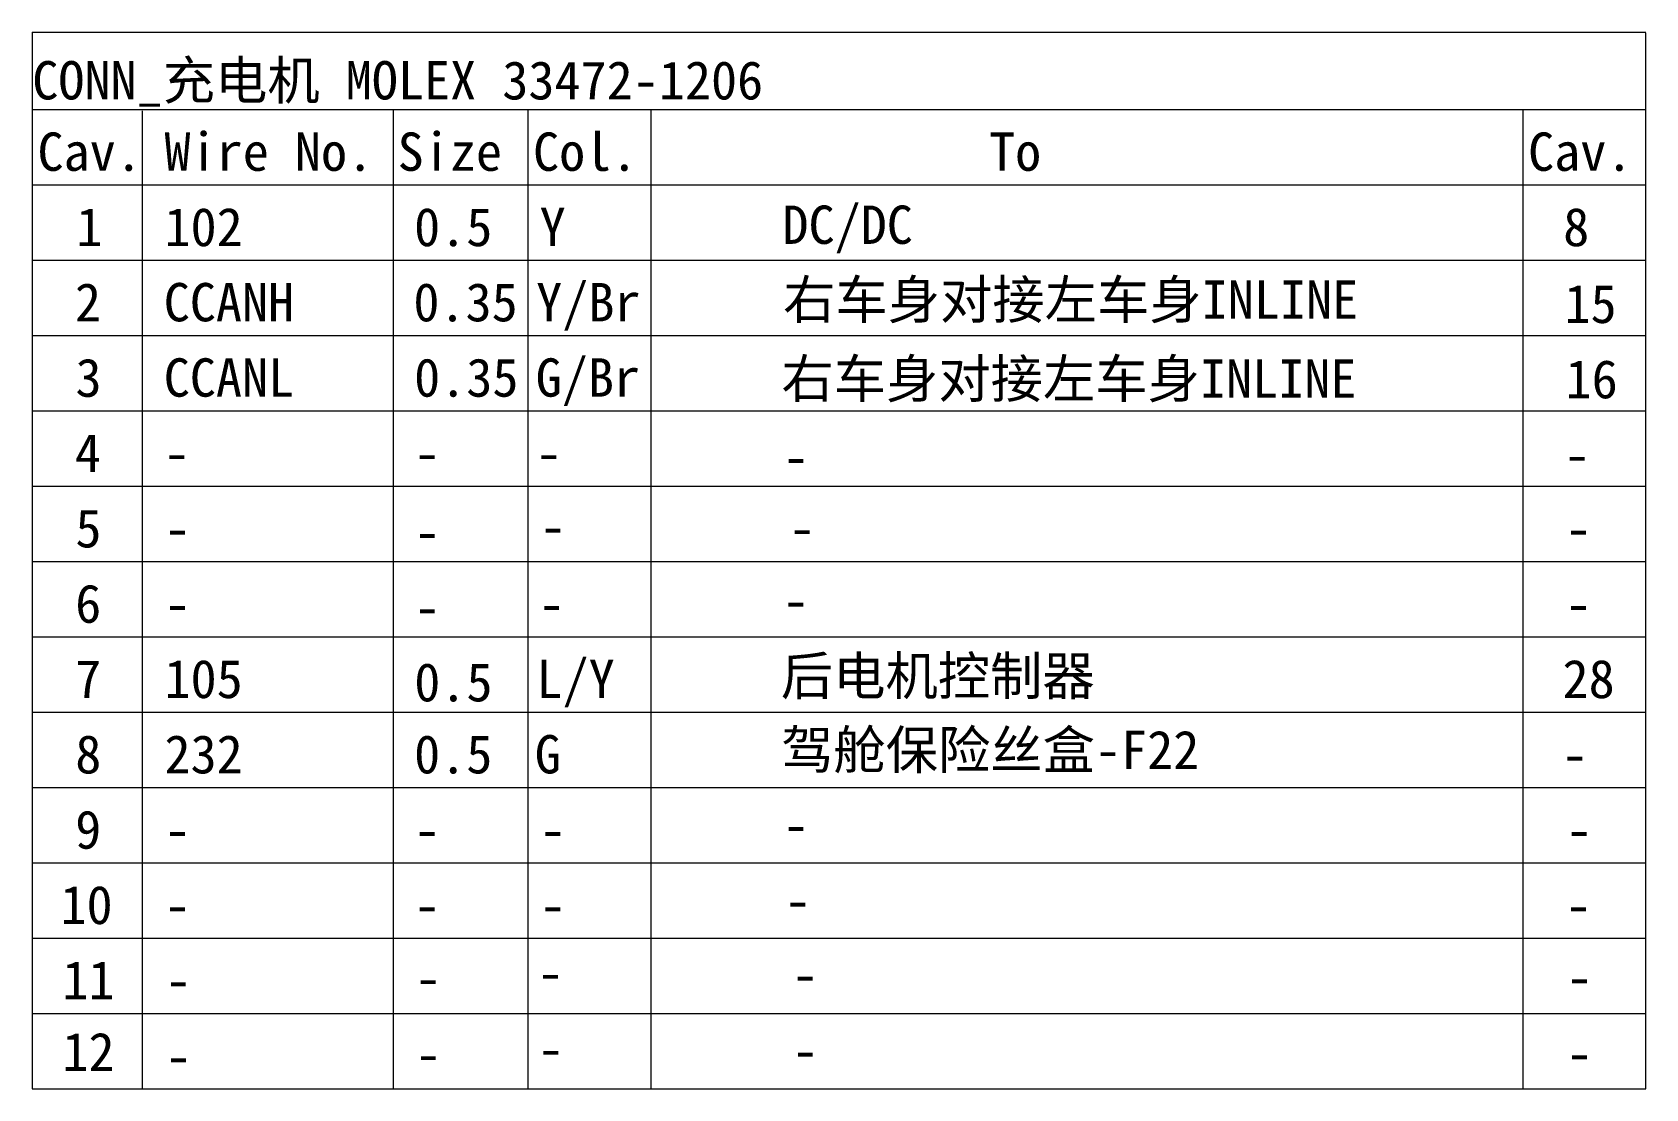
# Model space of a CAD drawing. Header units: millimetres. Extents: x 17 to 3784, y 12 to 1382.
# Drawn here: x 2084.8 to 2138, y 965.1 to 1000 of the extents above; entities that cross this region are included whole.
import ezdxf

# ---------------------------------------------------------------- set-up
doc = ezdxf.new("R2010")
doc.units = ezdxf.units.MM
doc.styles.add('FangSong_GB2312_Style', font='simfang.ttf')

msp = doc.modelspace()

# ---------------------------------------------------------------- linework, layer by layer
at = {"color": 7, "linetype": 'Continuous', "lineweight": 13}
for points in [[(2084.789, 999.987), (2138.026, 999.987)], [(2084.789, 999.987), (2084.789, 965.125)], [(2138.017, 999.972), (2138.017, 965.125)], [(2084.789, 997.437), (2138.026, 997.437)], [(2088.413, 997.397), (2088.413, 965.125)], [(2096.692, 997.437), (2096.692, 965.125)], [(2101.14, 997.437), (2101.14, 965.125)], [(2105.195, 997.437), (2105.195, 965.125)], [(2133.971, 997.437), (2133.971, 965.125)], [(2084.789, 994.951), (2138.026, 994.951)], [(2084.789, 992.466), (2138.026, 992.466)], [(2084.789, 989.98), (2138.026, 989.98)], [(2084.789, 987.495), (2138.026, 987.495)], [(2084.789, 985.009), (2138.026, 985.009)], [(2084.789, 982.523), (2138.026, 982.523)], [(2084.789, 980.038), (2138.026, 980.038)], [(2084.789, 975.067), (2138.026, 975.067)], [(2084.789, 972.581), (2138.026, 972.581)], [(2084.789, 970.096), (2138.026, 970.096)], [(2084.789, 967.61), (2138.026, 967.61)], [(2084.789, 965.125), (2138.026, 965.125)]]:
    msp.add_lwpolyline(points, dxfattribs=at)
at = {"color": 0, "linetype": 'Continuous', "lineweight": 13}
msp.add_lwpolyline([(2084.789, 977.552), (2138.026, 977.552)], dxfattribs=at)

# ---------------------------------------------------------------- texts
at = {"color": 7, "linetype": 'Continuous', "style": 'FangSong_GB2312_Style'}
for s, height, p in [('CONN_充电机 MOLEX 33472-1206', 1.26546, (2084.789, 997.77)), ('Cav.', 1.2655, (2084.961, 995.415)), ('Wire No.', 1.2655, (2089.151, 995.415)), ('Size', 1.2655, (2096.844, 995.415)), ('Col.', 1.2655, (2101.312, 995.415)), ('To', 1.2655, (2116.358, 995.415)), ('Cav.', 1.2655, (2134.143, 995.415)), ('1', 1.265, (2086.245, 992.929)), ('102', 1.2655, (2089.151, 992.929)), ('0.5', 1.2655, (2097.388, 992.929)), ('Y', 1.265, (2101.529, 992.929)), ('DC/DC', 1.2655, (2109.54, 993.004)), ('8', 1.265, (2135.302, 992.929)), ('Y/Br', 1.2655, (2101.415, 990.448)), ('右车身对接左车身INLINE', 1.26546, (2109.564, 990.535)), ('2', 1.265, (2086.197, 990.444)), ('CCANH', 1.2655, (2089.126, 990.448)), ('0.35', 1.2655, (2097.363, 990.448)), ('15', 1.2655, (2135.344, 990.393)), ('3', 1.265, (2086.216, 987.958)), ('CCANL', 1.2655, (2089.126, 987.962)), ('0.35', 1.2655, (2097.388, 987.962)), ('G/Br', 1.2655, (2101.4, 987.962)), ('右车身对接左车身INLINE', 1.26546, (2109.507, 987.925)), ('16', 1.2655, (2135.381, 987.908)), ('4', 1.265, (2086.194, 985.473)), ('-', 1.265, (2089.126, 985.477)), ('-', 1.265, (2097.388, 985.477)), ('-', 1.265, (2101.4, 985.477)), ('-', 1.265, (2135.33, 985.422)), ('-', 1.265, (2109.559, 985.355)), ('5', 1.265, (2086.212, 982.987)), ('-', 1.265, (2089.151, 982.987)), ('-', 1.265, (2097.393, 982.878)), ('-', 1.265, (2101.541, 983.052)), ('-', 1.265, (2109.76, 983.006)), ('-', 1.265, (2135.379, 982.987)), ('6', 1.265, (2086.205, 980.501)), ('-', 1.265, (2109.551, 980.61)), ('-', 1.265, (2089.151, 980.501)), ('-', 1.265, (2097.393, 980.393)), ('-', 1.265, (2101.496, 980.501)), ('-', 1.265, (2135.379, 980.501)), ('7', 1.265, (2086.205, 978.016)), ('105', 1.2655, (2089.151, 978.016)), ('0.5', 1.2655, (2097.393, 977.907)), ('L/Y', 1.2655, (2101.425, 978.016)), ('驾舱保险丝盒-F22', 1.2655, (2109.496, 975.676)), ('8', 1.265, (2086.208, 975.53)), ('232', 1.2655, (2089.151, 975.53)), ('0.5', 1.2655, (2097.388, 975.53)), ('G', 1.265, (2101.37, 975.53)), ('-', 1.265, (2135.257, 975.53)), ('9', 1.265, (2086.205, 973.045)), ('-', 1.265, (2109.559, 973.21)), ('-', 1.265, (2089.151, 973.045)), ('-', 1.265, (2097.388, 973.045)), ('-', 1.265, (2101.536, 973.045)), ('10', 1.2655, (2085.719, 970.559)), ('-', 1.265, (2089.151, 970.559)), ('-', 1.265, (2097.388, 970.559)), ('-', 1.265, (2101.533, 970.559)), ('-', 1.265, (2135.375, 970.559)), ('11', 1.2655, (2085.783, 968.074)), ('-', 1.265, (2089.179, 968.083)), ('-', 1.265, (2097.423, 968.157)), ('-', 1.265, (2101.462, 968.334)), ('-', 1.265, (2109.858, 968.27)), ('-', 1.265, (2135.407, 968.181)), ('12', 1.2655, (2085.783, 965.71)), ('-', 1.265, (2101.466, 965.826)), ('-', 1.265, (2109.867, 965.763)), ('-', 1.265, (2089.183, 965.576)), ('-', 1.265, (2097.427, 965.649)), ('-', 1.265, (2135.411, 965.674))]:
    msp.add_text(s, height=height, dxfattribs=at).set_placement(p)
at = {"color": 0, "linetype": 'Continuous', "style": 'FangSong_GB2312_Style'}
for s, height, p in [('后电机控制器', 1.2655, (2109.489, 978.117)), ('28', 1.2655, (2135.28, 978.016)), ('-', 1.265, (2135.397, 973.045)), ('-', 1.265, (2109.62, 970.712))]:
    msp.add_text(s, height=height, dxfattribs=at).set_placement(p)

doc.saveas('drawing.dxf')
